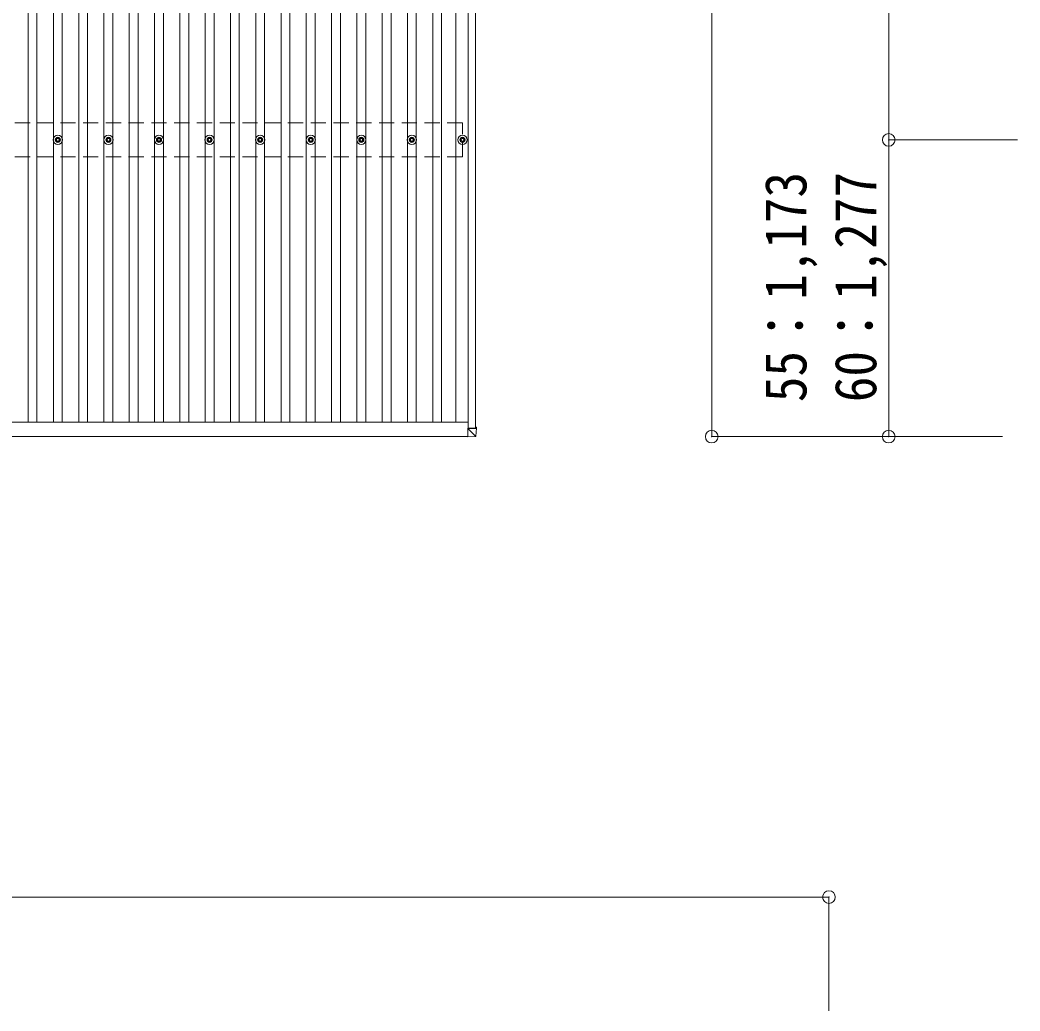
# Model space of a CAD drawing. Units: millimetres at full size, sheet at 1:50; details may follow other scales. Extents: x -14053 to 14053, y -9700 to 9700.
# Drawn here: x -4059 to -105, y 1192 to 5109 of the extents above; entities that cross this region are included whole.
import ezdxf
from ezdxf.enums import TextEntityAlignment as Align

# ---------------------------------------------------------------- set-up
doc = ezdxf.new("R2010")
doc.units = ezdxf.units.MM
doc.header["$LTSCALE"] = 50
doc.header["$PDMODE"] = 32
doc.header["$PDSIZE"] = 50
doc.linetypes.add('CHAIN1', pattern=[8, 5, -1, 1, -1])
doc.linetypes.add('DASHED1', pattern=[1.8, 1.2, -0.6])
for name, color, linetype, lineweight in [('0-8_TABLE1', 6, 'Continuous', 9), ('1-1', 2, 'Continuous', 9), ('1-2', 134, 'Continuous', 9), ('1-3', 5, 'Continuous', 5), ('1-4', 2, 'DASHED1', 9), ('1-5', 6, 'Continuous', 9), ('1-8', 6, 'Continuous', 9), ('1-A', 4, 'Continuous', 9)]:
    doc.layers.add(name, color=color, linetype=linetype, lineweight=lineweight)
doc.styles.add('ＭＳ ゴシック', font='')
doc.styles.get('ＭＳ ゴシック').set_extended_font_data('MS Gothic')

msp = doc.modelspace()

# ---------------------------------------------------------------- linework, layer by layer
at = {"layer": '0-8_TABLE1'}
msp.add_lwpolyline([(-11764.38, 1642.25), (-860.38, 1642.25), (-860.38, 1192.25)], dxfattribs=at)
msp.add_point((-860.38, 1642.25), dxfattribs=at)
at = {"layer": '1-1'}
for p, q in [((-2286.53, 3495.17), (-2286.53, 8876.2)), ((-2257.53, 3500.06), (-2257.53, 8876.25)), ((-2336.03, 3519.91), (-2336.03, 8849.01)), ((-13132.53, 3519.91), (-2286.53, 3519.91)), ((-7687.04, 3462.76), (-2288.83, 3462.76))]:
    msp.add_line(p, q, dxfattribs=at)
at = {"layer": '1-2'}
for p, q in [((-4027.03, 3519.91), (-4027.03, 8849.01)), ((-3992.03, 3519.91), (-3992.03, 8849.01)), ((-3927.03, 3519.91), (-3927.03, 8849.01)), ((-3892.03, 3519.91), (-3892.03, 8849.01)), ((-3827.03, 3519.91), (-3827.03, 8849.01)), ((-3792.03, 3519.91), (-3792.03, 8849.01)), ((-3727.03, 3519.91), (-3727.03, 8849.01)), ((-3692.03, 3519.91), (-3692.03, 8849.01)), ((-3627.03, 3519.91), (-3627.03, 8849.01)), ((-3592.03, 3519.91), (-3592.03, 8849.01)), ((-3527.03, 3519.91), (-3527.03, 8849.01)), ((-3492.03, 3519.91), (-3492.03, 8849.01)), ((-3427.03, 3519.91), (-3427.03, 8849.01)), ((-3392.03, 3519.91), (-3392.03, 8849.01)), ((-3327.03, 3519.91), (-3327.03, 8849.01)), ((-3292.03, 3519.91), (-3292.03, 8849.01)), ((-3227.03, 3519.91), (-3227.03, 8849.01)), ((-3192.03, 3519.91), (-3192.03, 8849.01)), ((-3127.03, 3519.91), (-3127.03, 8849.01)), ((-3092.03, 3519.91), (-3092.03, 8849.01)), ((-3027.03, 3519.91), (-3027.03, 8849.01)), ((-2992.03, 3519.91), (-2992.03, 8849.01)), ((-2927.03, 3519.91), (-2927.03, 8849.01)), ((-2892.03, 3519.91), (-2892.03, 8849.01)), ((-2827.03, 3519.91), (-2827.03, 8849.01)), ((-2792.03, 3519.91), (-2792.03, 8849.01)), ((-2727.03, 3519.91), (-2727.03, 8849.01)), ((-2692.03, 3519.91), (-2692.03, 8849.01)), ((-2627.03, 3519.91), (-2627.03, 8849.01)), ((-2592.03, 3519.91), (-2592.03, 8849.01)), ((-2527.03, 3519.91), (-2527.03, 8849.01)), ((-2492.03, 3519.91), (-2492.03, 8849.01)), ((-2427.03, 3519.91), (-2427.03, 8849.01)), ((-2392.03, 3519.91), (-2392.03, 8849.01))]:
    msp.add_line(p, q, dxfattribs=at)
at = {"layer": '1-3'}
for p, q in [((-3919.53, 4637.15), (-3915.11, 4637.15)), ((-3919.53, 4633.65), (-3915.11, 4633.65)), ((-3911.28, 4645.4), (-3911.28, 4640.98)), ((-3911.28, 4629.82), (-3911.28, 4625.4)), ((-3907.78, 4645.4), (-3907.78, 4640.98)), ((-3907.78, 4629.82), (-3907.78, 4625.4)), ((-3903.95, 4637.15), (-3899.53, 4637.15)), ((-3903.95, 4633.65), (-3899.53, 4633.65)), ((-3719.53, 4637.15), (-3715.11, 4637.15)), ((-3719.53, 4633.65), (-3715.11, 4633.65)), ((-3711.28, 4645.4), (-3711.28, 4640.98)), ((-3711.28, 4629.82), (-3711.28, 4625.4)), ((-3707.78, 4645.4), (-3707.78, 4640.98)), ((-3707.78, 4629.82), (-3707.78, 4625.4)), ((-3703.95, 4637.15), (-3699.53, 4637.15)), ((-3703.95, 4633.65), (-3699.53, 4633.65)), ((-3519.53, 4637.15), (-3515.11, 4637.15)), ((-3519.53, 4633.65), (-3515.11, 4633.65)), ((-3511.28, 4645.4), (-3511.28, 4640.98)), ((-3511.28, 4629.82), (-3511.28, 4625.4)), ((-3507.78, 4645.4), (-3507.78, 4640.98)), ((-3507.78, 4629.82), (-3507.78, 4625.4)), ((-3503.95, 4637.15), (-3499.53, 4637.15)), ((-3503.95, 4633.65), (-3499.53, 4633.65)), ((-3319.53, 4637.15), (-3315.11, 4637.15)), ((-3319.53, 4633.65), (-3315.11, 4633.65)), ((-3311.28, 4645.4), (-3311.28, 4640.98)), ((-3311.28, 4629.82), (-3311.28, 4625.4)), ((-3307.78, 4645.4), (-3307.78, 4640.98)), ((-3307.78, 4629.82), (-3307.78, 4625.4)), ((-3303.95, 4637.15), (-3299.53, 4637.15)), ((-3303.95, 4633.65), (-3299.53, 4633.65)), ((-3119.53, 4637.15), (-3115.11, 4637.15)), ((-3119.53, 4633.65), (-3115.11, 4633.65)), ((-3111.28, 4645.4), (-3111.28, 4640.98)), ((-3111.28, 4629.82), (-3111.28, 4625.4)), ((-3107.78, 4645.4), (-3107.78, 4640.98)), ((-3107.78, 4629.82), (-3107.78, 4625.4)), ((-3103.95, 4637.15), (-3099.53, 4637.15)), ((-3103.95, 4633.65), (-3099.53, 4633.65)), ((-2919.53, 4637.15), (-2915.11, 4637.15)), ((-2919.53, 4633.65), (-2915.11, 4633.65)), ((-2911.28, 4645.4), (-2911.28, 4640.98)), ((-2911.28, 4629.82), (-2911.28, 4625.4)), ((-2907.78, 4645.4), (-2907.78, 4640.98)), ((-2907.78, 4629.82), (-2907.78, 4625.4)), ((-2903.95, 4637.15), (-2899.53, 4637.15)), ((-2903.95, 4633.65), (-2899.53, 4633.65)), ((-2719.53, 4637.15), (-2715.11, 4637.15)), ((-2719.53, 4633.65), (-2715.11, 4633.65)), ((-2711.28, 4645.4), (-2711.28, 4640.98)), ((-2711.28, 4629.82), (-2711.28, 4625.4)), ((-2707.78, 4645.4), (-2707.78, 4640.98)), ((-2707.78, 4629.82), (-2707.78, 4625.4)), ((-2703.95, 4637.15), (-2699.53, 4637.15)), ((-2703.95, 4633.65), (-2699.53, 4633.65)), ((-2519.53, 4637.15), (-2515.11, 4637.15)), ((-2519.53, 4633.65), (-2515.11, 4633.65)), ((-2511.28, 4645.4), (-2511.28, 4640.98)), ((-2511.28, 4629.82), (-2511.28, 4625.4)), ((-2507.78, 4645.4), (-2507.78, 4640.98)), ((-2507.78, 4629.82), (-2507.78, 4625.4)), ((-2503.95, 4637.15), (-2499.53, 4637.15)), ((-2503.95, 4633.65), (-2499.53, 4633.65)), ((-2319.53, 4637.15), (-2315.11, 4637.15)), ((-2319.53, 4633.65), (-2315.11, 4633.65)), ((-2311.28, 4645.4), (-2311.28, 4640.98)), ((-2311.28, 4629.82), (-2311.28, 4625.4)), ((-2307.78, 4645.4), (-2307.78, 4640.98)), ((-2307.78, 4629.82), (-2307.78, 4625.4)), ((-2303.95, 4637.15), (-2299.53, 4637.15)), ((-2303.95, 4633.65), (-2299.53, 4633.65))]:
    msp.add_line(p, q, dxfattribs=at)
for centre, radius in [((-3909.53, 4635.4), 18.25), ((-3909.53, 4635.4), 10.15), ((-3909.53, 4635.4), 5.85), ((-3909.53, 4635.4), 5.25), ((-3709.53, 4635.4), 18.25), ((-3709.53, 4635.4), 10.15), ((-3709.53, 4635.4), 5.85), ((-3709.53, 4635.4), 5.25), ((-3509.53, 4635.4), 18.25), ((-3509.53, 4635.4), 10.15), ((-3509.53, 4635.4), 5.85), ((-3509.53, 4635.4), 5.25), ((-3309.53, 4635.4), 18.25), ((-3309.53, 4635.4), 10.15), ((-3309.53, 4635.4), 5.85), ((-3309.53, 4635.4), 5.25), ((-3109.53, 4635.4), 18.25), ((-3109.53, 4635.4), 10.15), ((-3109.53, 4635.4), 5.85), ((-3109.53, 4635.4), 5.25), ((-2909.53, 4635.4), 18.25), ((-2909.53, 4635.4), 10.15), ((-2909.53, 4635.4), 5.85), ((-2909.53, 4635.4), 5.25), ((-2709.53, 4635.4), 18.25), ((-2709.53, 4635.4), 10.15), ((-2709.53, 4635.4), 5.85), ((-2709.53, 4635.4), 5.25), ((-2509.53, 4635.4), 18.25), ((-2509.53, 4635.4), 10.15), ((-2509.53, 4635.4), 5.85), ((-2509.53, 4635.4), 5.25), ((-2309.53, 4635.4), 18.25), ((-2309.53, 4635.4), 10.15), ((-2309.53, 4635.4), 5.85), ((-2309.53, 4635.4), 5.25)]:
    msp.add_circle(centre, radius, dxfattribs=at)
at = {"layer": '1-4'}
for p, q in [((-2309.53, 4702.4), (-13109.53, 4702.4)), ((-2309.53, 4568.4), (-2309.53, 4702.4)), ((-2309.53, 4568.4), (-13109.53, 4568.4))]:
    msp.add_line(p, q, dxfattribs=at)
at = {"layer": '1-5'}
for p, q in [((-2288.83, 3460.93), (-2288.83, 3495.17)), ((-2256.43, 3495.14), (-2288.83, 3495.08)), ((-2288.83, 3495.08), (-2258.39, 3464.71)), ((-2288.8, 3495.17), (-2257.5, 3495.22)), ((-2257.83, 3500.06), (-2257.83, 3495.22)), ((-2255.46, 3500.05), (-2257.83, 3500.06)), ((-2257.83, 3499.97), (-2257.5, 3499.97)), ((-2257.83, 3496.51), (-2257.15, 3496.51)), ((-2257.15, 3496.46), (-2257.83, 3496.46)), ((-2257.24, 3496.51), (-2257.03, 3499.96)), ((-2257.23, 3495.23), (-2257.15, 3496.46)), ((-2257.15, 3496.51), (-2257.15, 3496.46)), ((-2257.03, 3495.24), (-2257.03, 3499.96)), ((-2256.4, 3464.66), (-2254.53, 3495.21)), ((-2254.53, 3500.02), (-2254.53, 3495.21)), ((-2258.27, 3462.79), (-2288.83, 3460.93))]:
    msp.add_line(p, q, dxfattribs=at)
msp.add_arc((-2258.39, 3464.79), 2, 273.49196, 356.49194, dxfattribs=at)
for centre, major_axis, ratio, start_param, end_param in [((-2288.83, 3495.18), (0.707, 0.001), 0.023584, 4.7123684, 4.7493839), ((-2257.53, 3499.96), (0.501, 0), 0.033322, 6.2831814, 7.7879995), ((-2257.53, 3495.24), (0.501, 0), 0.033268, 4.7646509, 6.2831851), ((-2256.53, 3495.21), (2, 0), 0.033268, 4.7646509, 6.2831851), ((-2255.53, 3500.02), (1, 0), 0.033322, 6.2831814, 7.7879995), ((-2256.19, 3500.72), (2.1, 36.05), 0.055302, 3.0925362, 3.1416033), ((-2258.39, 3464.79), (2, -0.12), 0.057795, 4.76669, 6.2852242)]:
    msp.add_ellipse(centre, major_axis=major_axis, ratio=ratio, start_param=start_param, end_param=end_param, dxfattribs=at)
at = {"layer": '1-8'}
for p, q in [((-1323.84, 8912.43), (-1323.84, 3462.4)), ((-623.84, 4635.4), (-623.84, 7735.4)), ((-623.84, 3462.4), (-623.84, 4635.4)), ((-623.84, 4635.4), (-173.84, 4635.4)), ((-1323.84, 3462.4), (-173.84, 3462.4))]:
    msp.add_line(p, q, dxfattribs=at)
for p in [(-623.84, 4635.4), (-1323.84, 3462.4), (-623.84, 3462.4)]:
    msp.add_point(p, dxfattribs=at)
at = {"layer": '1-A', "linetype": 'CHAIN1'}
msp.add_line((685.16, 4635.4), (-174.84, 4635.4), dxfattribs=at)

# ---------------------------------------------------------------- texts
at = {"layer": '1-8', "color": 7, "style": 'ＭＳ ゴシック', "width": 0.9}
for s, p in [('55：1,173', (-899.88, 3598.72)), ('60：1,277', (-623.84, 3598.72))]:
    msp.add_text(s, height=165, rotation=90, dxfattribs=at).set_placement(p, align=Align.BOTTOM_LEFT)

doc.saveas('drawing.dxf')
